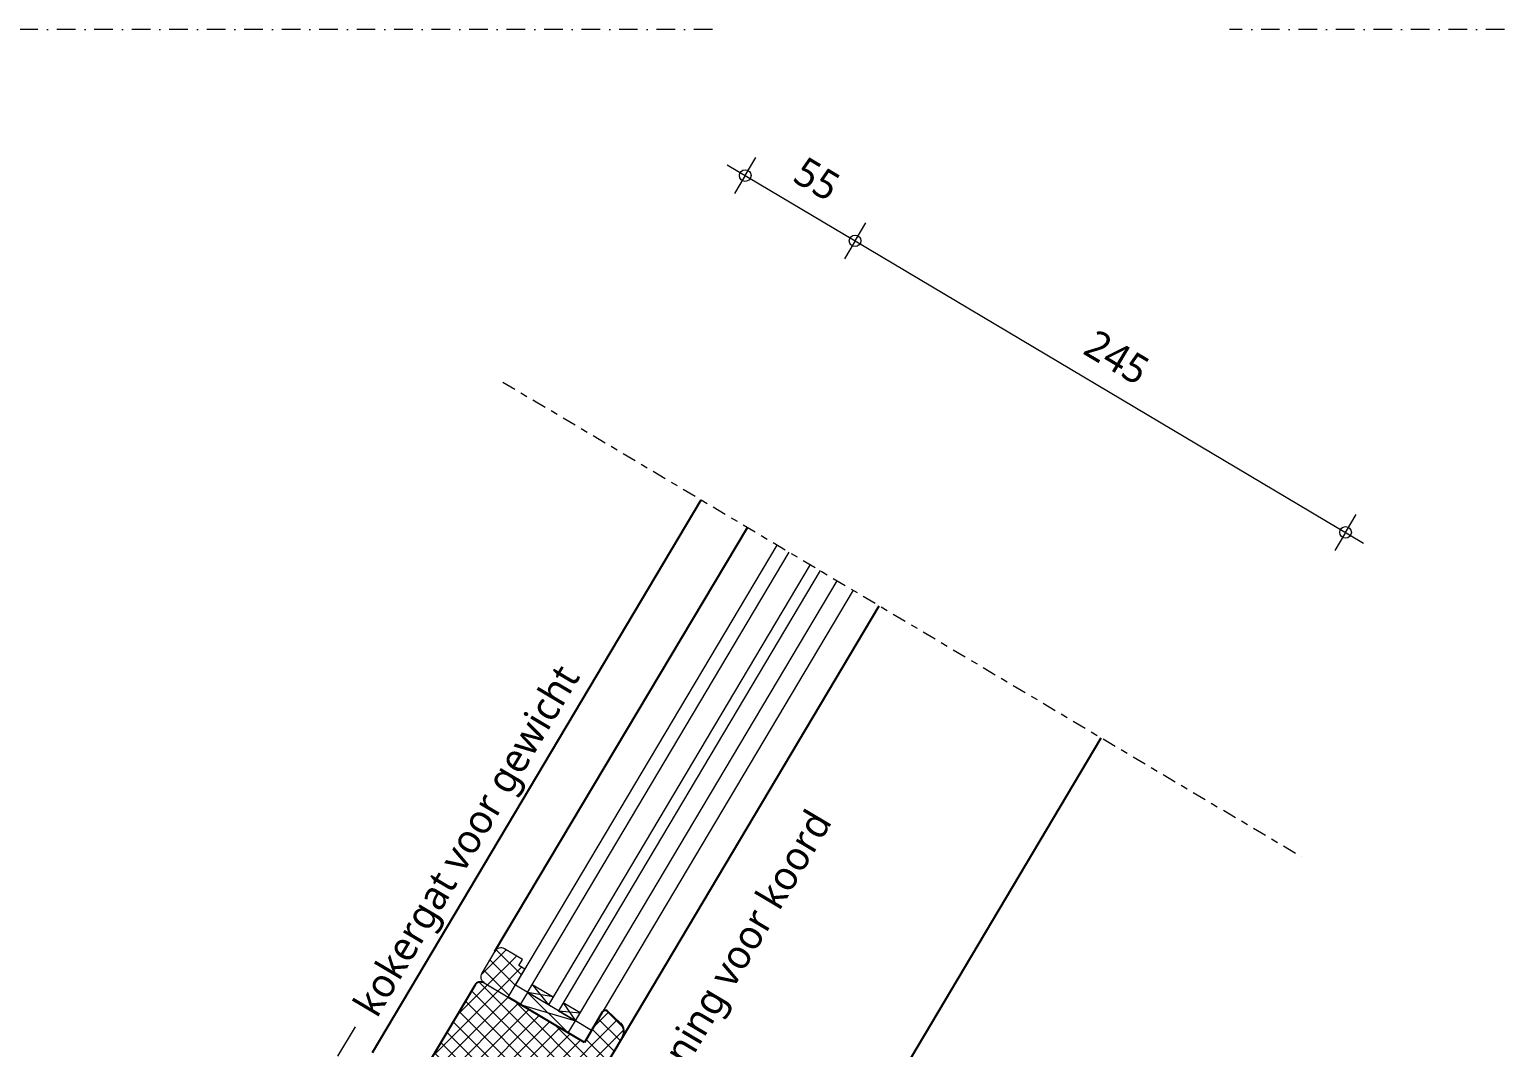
# Model space of a CAD drawing. Header units: millimetres. Extents: x -435 to 27166, y -19117 to 26500.
# Drawn here: x 2700 to 3334, y 5331 to 5768 of the extents above; entities that cross this region are included whole.
import ezdxf

# ---------------------------------------------------------------- set-up
doc = ezdxf.new("R2010")
doc.units = ezdxf.units.MM
doc.linetypes.add('MV_center', pattern=[15, 6, -3, 3, -3])
doc.linetypes.add('MV_stramien', pattern=[16, 8, -4, 0, -4])
for name, color, linetype, lineweight in [('A-ANNO-DIMS', 211, 'Continuous', 13), ('A-ANNO-DIMS-5', 211, 'Continuous', 13), ('A-DETL', 90, 'Continuous', 13), ('A-DETL-GENF', 92, 'Continuous', 18), ('G-ANNO-TEXT', 231, 'Continuous', 13)]:
    doc.layers.add(name, color=color, linetype=linetype, lineweight=lineweight)
doc.styles.add('Segoe UI_3', font='segoeui.ttf', dxfattribs={"height": 12.5})
doc.dimstyles.new('2_5_mm', dxfattribs={"dimscale": 304.8, "dimtxt": 13.092049, "dimasz": 0.016404, "dimexe": 0.029528, "dimexo": 0.0625, "dimgap": 0.014764, "dimtad": 1, "dimdec": 0, "dimzin": 0, "dimdsep": 46, "dimtxsty": 'Segoe UI_3', "dimblk1": 'DOTBLANK', "dimblk2": 'DOTBLANK', "dimsah": 1, "dimcen": 0.09, "dimdle": 0.029528, "dimazin": 0, "dimtfac": 1, "dimtdec": 4, "dimtix": 1, "dimtmove": 0, "dimatfit": 3, "dimfxl": 0.029528, "dimfxlon": 1, "dimtvp": 1, "dimtfill": 1, "dimtolj": 1, "dimtzin": 0, "dimarcsym": 2})
pattern_1 = [(45, (0, 0), (-3.535534, 3.535534), []), (135, (0, 0), (-3.535534, -3.535534), [])]

# ---------------------------------------------------------------- blocks, each defined once
blk = doc.blocks.new('31 driedubbel_glas - HR___-V46-Details Appartement')
at = {"layer": 'A-DETL-GENF', "lineweight": 13}
for p, q in [((160, 38), (380, 38)), ((380, 38), (380, 30)), ((380, 30), (160, 30)), ((380, 30), (376, 30)), ((380, 21.5), (376, 30)), ((376, 21.5), (380, 30)), ((376, 30), (376, 21.5)), ((380, 21.5), (380, 30)), ((160, 21.5), (380, 21.5)), ((380, 21.5), (380, 0)), ((160, 16.5), (380, 16.5)), ((376, 6), (376, 16.5)), ((376, 16.5), (380, 6)), ((376, 6), (380, 16.5)), ((380, 6), (160, 6)), ((380, 0), (160, 0))]:
    blk.add_line(p, q, dxfattribs=at)
blk = doc.blocks.new('33 sparing - Type 1-4933712-Details Appartement')
at = {"layer": 'A-DETL-GENF'}
for p, q in [((0, 0), (0, -6)), ((24, 0), (0, 0)), ((0, -6), (24, 0)), ((24, -6), (0, 0)), ((24, -6), (24, 0)), ((0, -6), (24, -6))]:
    blk.add_line(p, q, dxfattribs=at)
blk = doc.blocks.new('NLRS_00_DI_maskeer - Type 1-4234959-Details Appartement')
at = {"layer": 'A-DETL-GENF', "linetype": 'MV_center'}
blk.add_line((-100, 0), (299, 0), dxfattribs=at)
blk = doc.blocks.new('DIMBLOCK214-Details Appartement')
at = {"layer": 'A-ANNO-DIMS-5'}
for p, q in [((2999.76, 5709.82), (3054.67, 5677.18)), ((3007.49, 5705.22), (3012.09, 5712.95)), ((3007.49, 5705.22), (3002.89, 5697.48)), ((3054.67, 5677.18), (3059.26, 5684.91)), ((3054.67, 5677.18), (3050.07, 5669.44))]:
    blk.add_line(p, q, dxfattribs=at)
for centre in [(3007.49, 5705.22), (3054.67, 5677.18)]:
    blk.add_circle(centre, 2.5, dxfattribs=at)
at = {"layer": 'A-ANNO-DIMS-5', "color": 0, "insert": (3033.53, 5713.95), "char_height": 12.5, "width": 22.8516, "attachment_point": 1, "rotation": 329.27087, "line_spacing_factor": 1.142579, "style": 'Segoe UI_3', "bg_fill": 3, "box_fill_scale": 1.25, "bg_fill_color": 9, "bg_fill_true_color": 13158600, "bg_fill_transparency": 0}
blk.add_mtext('55', dxfattribs=at)
blk = doc.blocks.new('_DotBlank')
at = {"color": 0, "linetype": 'ByBlock', "lineweight": -2}
blk.add_line((-0.5, 0), (-1, 0), dxfattribs=at)
blk.add_circle((0, 0), 0.5, dxfattribs=at)
blk = doc.blocks.new('DIMBLOCK215-Details Appartement')
at = {"layer": 'A-ANNO-DIMS-5'}
for p, q in [((3054.67, 5677.18), (3059.26, 5684.91)), ((3054.67, 5677.18), (3050.07, 5669.44)), ((3054.67, 5677.18), (3273.11, 5547.32)), ((3265.37, 5551.92), (3269.97, 5559.66)), ((3265.37, 5551.92), (3260.77, 5544.19))]:
    blk.add_line(p, q, dxfattribs=at)
for centre in [(3054.67, 5677.18), (3265.37, 5551.92)]:
    blk.add_circle(centre, 2.5, dxfattribs=at)
at = {"layer": 'A-ANNO-DIMS-5', "color": 0, "insert": (3158.37, 5639.73), "char_height": 12.5, "width": 34.2774, "attachment_point": 1, "rotation": 329.27087, "line_spacing_factor": 1.142579, "style": 'Segoe UI_3', "bg_fill": 3, "box_fill_scale": 1.25, "bg_fill_color": 9, "bg_fill_true_color": 13158600, "bg_fill_transparency": 0}
blk.add_mtext('245', dxfattribs=at)

msp = doc.modelspace()

# ---------------------------------------------------------------- hatches: boundary and pattern name
at = {"layer": 'A-DETL-GENF', "lineweight": 13}
h = msp.add_hatch(dxfattribs=at)
h.set_pattern_fill('FP_20', color=250, style=0, pattern_type=2)
h.set_pattern_definition(pattern_1)
h.paths.add_polyline_path([(2905.67, 5352.24), (2912.82, 5364.27), (2910.28, 5365.78), (2911.81, 5368.36), (2904.04, 5372.98), (2903.32, 5373.29), (2902.54, 5373.4), (2901.77, 5373.31), (2901.04, 5373.02), (2900.41, 5372.55), (2899.93, 5371.94), (2894.31, 5362.48), (2894, 5361.76), (2893.89, 5360.99), (2893.98, 5360.21), (2894.27, 5359.48), (2894.74, 5358.85), (2895.35, 5358.37)])
h = msp.add_hatch(dxfattribs=at)
h.set_pattern_fill('FP_20', color=250, style=0, pattern_type=2)
h.set_pattern_definition(pattern_1)
h.paths.add_polyline_path([(2913.52, 5268.5), (2914.3, 5268.59), (2915.02, 5268.88), (2915.65, 5269.35), (2916.14, 5269.96), (2954.7, 5334.84), (2955.17, 5335.87), (2955.39, 5336.97), (2955.36, 5338.1), (2955.08, 5339.18), (2954.56, 5340.18), (2953.83, 5341.04), (2948.1, 5346.36), (2947.75, 5346.5), (2947.37, 5346.54), (2946.99, 5346.49), (2946.64, 5346.34), (2946.33, 5346.11), (2946.1, 5345.81), (2938.37, 5332.8), (2895.34, 5358.37), (2894.67, 5358.66), (2893.89, 5358.77), (2893.11, 5358.68), (2892.39, 5358.39), (2891.76, 5357.92), (2891.27, 5357.3), (2859.4, 5303.69), (2859.09, 5302.97), (2858.98, 5302.19), (2859.07, 5301.42), (2859.37, 5300.69), (2859.83, 5300.06), (2860.45, 5299.58), (2879.79, 5288.08), (2881, 5289.62), (2882.57, 5290.79), (2884.39, 5291.51), (2886.33, 5291.75), (2888.27, 5291.47), (2890.07, 5290.69), (2891.61, 5289.48), (2892.78, 5287.91), (2893.51, 5286.1), (2893.74, 5284.15), (2893.46, 5282.21), (2892.68, 5280.41), (2908.35, 5271.1), (2913.46, 5279.7), (2916.04, 5278.16), (2910.93, 5269.57), (2912.02, 5268.92), (2912.74, 5268.61)])

# ---------------------------------------------------------------- linework, layer by layer
at = {"layer": 'A-DETL', "linetype": 'MV_stramien', "lineweight": 18}
for p, q in [((2993.47, 5767.97), (1396.11, 5767.97)), ((3333.66, 5767.97), (3215.51, 5767.97))]:
    msp.add_line(p, q, dxfattribs=at)
at = {"layer": 'A-DETL', "lineweight": 25}
for p, q in [((2847.35, 5328.42), (2988.52, 5565.9)), ((2899.93, 5371.94), (3008.48, 5554.03)), ((2954.7, 5334.84), (3065.02, 5520.42)), ((3013.71, 5216.88), (3160.43, 5463.7)), ((2891.27, 5357.3), (2859.4, 5303.69)), ((2938.37, 5332.8), (2905.67, 5352.24)), ((2946.1, 5345.81), (2938.37, 5332.8)), ((2953.83, 5341.04), (2948.41, 5346.13)), ((2916.14, 5269.96), (2954.7, 5334.84))]:
    msp.add_line(p, q, dxfattribs=at)
at = {"layer": 'A-DETL'}
for p, q in [((2899.93, 5371.94), (2894.31, 5362.48)), ((2911.81, 5368.36), (2904.04, 5372.98)), ((2905.67, 5352.24), (2912.82, 5364.27)), ((2895.35, 5358.37), (2905.67, 5352.24))]:
    msp.add_line(p, q, dxfattribs=at)
at = {"layer": 'A-DETL', "lineweight": 18}
for p, q in [((2910.28, 5365.78), (2911.81, 5368.36)), ((2912.82, 5364.27), (2910.28, 5365.78))]:
    msp.add_line(p, q, dxfattribs=at)
at = {"layer": 'A-DETL'}
for centre, start, end in [((2902.51, 5370.4), 59.27087, 149.27087), ((2896.88, 5360.95), 149.27087, 239.27087)]:
    msp.add_arc(centre, 3, start, end, dxfattribs=at)
at = {"layer": 'A-DETL', "lineweight": 25}
for centre, radius, start, end in [((2893.85, 5355.77), 3, 59.99155, 149.27087), ((2947.39, 5345.04), 1.5, 46.77087, 149.27087), ((2950.41, 5337.4), 5, 329.27087, 46.77087)]:
    msp.add_arc(centre, radius, start, end, dxfattribs=at)
at = {"layer": 'G-ANNO-TEXT', "color": 250}
msp.add_line((2832.5, 5326.86), (2840.04, 5339.54), dxfattribs=at)

# ---------------------------------------------------------------- block references
at = {"layer": 'A-DETL-GENF', "linetype": 'MV_center', "rotation": 329.2708686081559}
msp.add_blockref('NLRS_00_DI_maskeer - Type 1-4234959-Details Appartement', (2989.38, 5565.39), dxfattribs=at)
at = {"layer": 'A-DETL-GENF', "lineweight": 13, "rotation": 239.2708686081561}
msp.add_blockref('31 driedubbel_glas - HR___-V46-Details Appartement', (3102.94, 5684.02), dxfattribs=at)
at = {"layer": 'A-DETL-GENF', "rotation": 329.2708686081557}
msp.add_blockref('33 sparing - Type 1-4933712-Details Appartement', (2913.92, 5354.3), dxfattribs=at)

# ---------------------------------------------------------------- texts
at = {"layer": 'G-ANNO-TEXT', "color": 7, "char_height": 12.5, "attachment_point": 1, "rotation": 59.27087, "style": 'Segoe UI_3'}
for s, insert, width in [('kokergat voor gewicht', (2838.5, 5349.18), 209.2404), ('sponning voor koord', (2952.43, 5296.21), 196.4134)]:
    msp.add_mtext(s, dxfattribs=dict(at, insert=insert, width=width))

# ---------------------------------------------------------------- dimensions: what is measured, and where the dimension line sits
at = {"layer": 'A-ANNO-DIMS'}
dim = msp.add_linear_dim(base=(3054.67, 5677.18), p1=(3002.89, 5697.48), p2=(3050.07, 5669.44), angle=329.27087, dimstyle='2_5_mm', override={"dimpost": '<>', "dimfxl": 54.876544}, dxfattribs=at)
dim.commit()
dim.dimension.update_dxf_attribs({"geometry": 'DIMBLOCK214-Details Appartement', "text_midpoint": (3036.63, 5700.53)})

# ---------------------------------------------------------------- next in the draw order: dimensions: what is measured, and where the dimension line sits
dim = msp.add_linear_dim(base=(3265.37, 5551.92), p1=(3050.07, 5669.44), p2=(3260.77, 5544.19), angle=329.27087, dimstyle='2_5_mm', override={"dimpost": '<>', "dimfxl": 245.123456}, dxfattribs=at)
dim.commit()
dim.dimension.update_dxf_attribs({"geometry": 'DIMBLOCK215-Details Appartement', "text_midpoint": (3165.62, 5623.97)})

doc.saveas('drawing.dxf')
